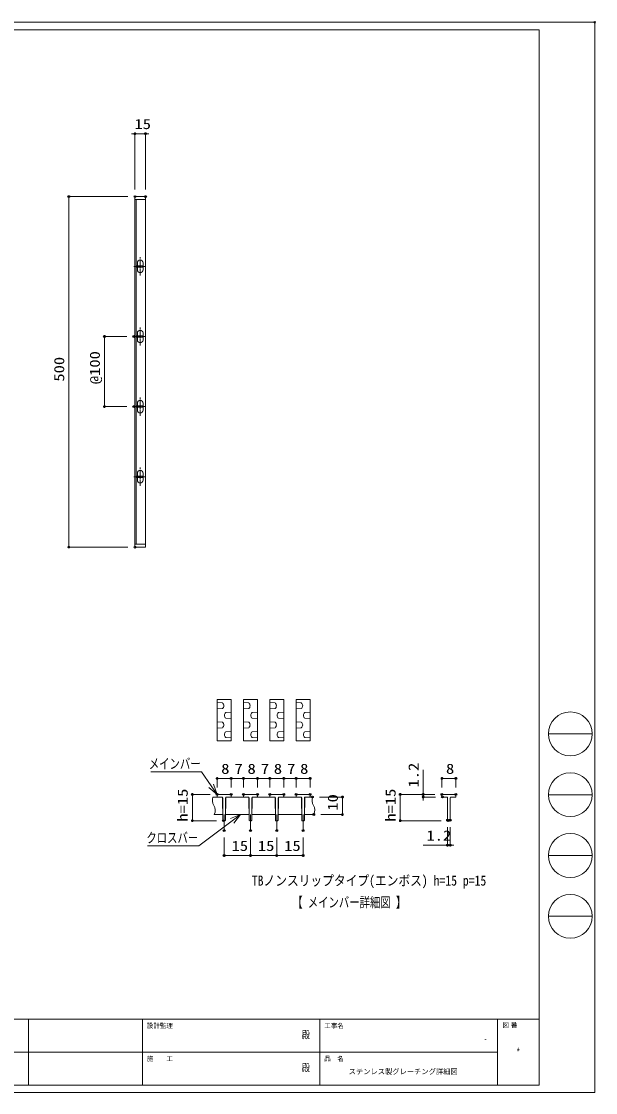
# Model space of a CAD drawing. Units: millimetres on the paper, with parts at other scales. Extents: x -216 to 216, y -153 to 153.
# Drawn here: x 51.9 to 215.6, y -152.6 to 152.9 of the extents above; entities that cross this region are included whole.
import ezdxf
from ezdxf.enums import TextEntityAlignment as Align

# ---------------------------------------------------------------- set-up
doc = ezdxf.new("R2010")
doc.units = ezdxf.units.MM
doc.header["$PDMODE"] = 32
doc.header["$PDSIZE"] = 0.5
doc.linetypes.add('CHAIN2', pattern=[12, 9, -1, 1, -1])
for name, color, linetype, lineweight in [('0-0_A1FRAME', 1, 'Continuous', 9), ('0-2_蓋', 3, 'Continuous', 9), ('0-3_寸法', 4, 'Continuous', 9), ('0-4_0', 7, 'Continuous', 9), ('0-6_中心線', 4, 'CHAIN2', 9)]:
    doc.layers.add(name, color=color, linetype=linetype, lineweight=lineweight)
doc.layers.add('0-1_文字', color=7, linetype='Continuous')
doc.layers.add('0-5_Defpoints', color=7, linetype='Continuous')
doc.styles.add('HGMaruGothicMPRO', font='')
doc.styles.add('ＭＳ ゴシック', font='')
doc.styles.get('HGMaruGothicMPRO').set_extended_font_data('HGMaruGothicMPRO')
doc.styles.get('ＭＳ ゴシック').set_extended_font_data('MS Gothic')

# ---------------------------------------------------------------- blocks, each defined once
blk = doc.blocks.new('_Dot')
at = {"layer": '0-4_0'}
for p, q in [((-0.5, 0), (-1, 0)), ((0.489, 0.1), (-0.489, 0.1)), ((0.399, 0.3), (-0.399, 0.3)), ((0.458, -0.199), (-0.458, -0.199)), ((0.3, -0.399), (-0.3, -0.399))]:
    blk.add_line(p, q, dxfattribs=at)
for points in [[(0.5, 0), (0.496, 0.063), (0.484, 0.124), (0.465, 0.184), (0.438, 0.241), (0.405, 0.294), (0.364, 0.342), (0.319, 0.385), (0.268, 0.422), (0.213, 0.452), (0.155, 0.476), (0.094, 0.491), (0.031, 0.499), (-0.031, 0.499), (-0.094, 0.491), (-0.155, 0.476), (-0.213, 0.452), (-0.268, 0.422), (-0.319, 0.385), (-0.364, 0.342), (-0.405, 0.294), (-0.438, 0.241), (-0.465, 0.184), (-0.484, 0.124), (-0.496, 0.063), (-0.5, 0), (0, 0)], [(-0.5, 0), (-0.496, -0.063), (-0.484, -0.124), (-0.465, -0.184), (-0.438, -0.241), (-0.405, -0.294), (-0.364, -0.342), (-0.319, -0.385), (-0.268, -0.422), (-0.213, -0.452), (-0.155, -0.476), (-0.094, -0.491), (-0.031, -0.499), (0.031, -0.499), (0.094, -0.491), (0.155, -0.476), (0.213, -0.452), (0.268, -0.422), (0.319, -0.385), (0.364, -0.342), (0.405, -0.294), (0.438, -0.241), (0.465, -0.184), (0.484, -0.124), (0.496, -0.063), (0.5, 0), (0, 0)]]:
    blk.add_lwpolyline(points, close=True, dxfattribs=at)
blk = doc.blocks.new('U29')
at = {"layer": '0-2_蓋'}
for p, q in [((0, 500), (0, 0)), ((0, 496), (15, 496)), ((1.5, 496), (1.5, 4)), ((1.5, 399.4), (11.5, 399.4)), ((3.5, 401.4), (3.5, 405.4)), ((3.5, 395.4), (3.5, 399.4)), ((11.5, 401.4), (11.5, 405.4)), ((11.5, 399.4), (11.5, 401.4)), ((11.5, 395.4), (11.5, 399.4)), ((1.5, 299.4), (11.5, 299.4)), ((3.5, 301.4), (3.5, 305.4)), ((3.5, 295.4), (3.5, 299.4)), ((11.5, 301.4), (11.5, 305.4)), ((11.5, 299.4), (11.5, 301.4)), ((11.5, 295.4), (11.5, 299.4)), ((1.5, 199.4), (11.5, 199.4)), ((3.5, 201.4), (3.5, 205.4)), ((3.5, 195.4), (3.5, 199.4)), ((11.5, 201.4), (11.5, 205.4)), ((11.5, 199.4), (11.5, 201.4)), ((11.5, 195.4), (11.5, 199.4)), ((1.5, 99.4), (11.5, 99.4)), ((3.5, 101.4), (3.5, 105.4)), ((3.5, 95.4), (3.5, 99.4)), ((11.5, 101.4), (11.5, 105.4)), ((11.5, 99.4), (11.5, 101.4)), ((11.5, 95.4), (11.5, 99.4)), ((0, 4), (15, 4)), ((0, 0), (15, 0))]:
    blk.add_line(p, q, dxfattribs=at)
for points in [[(0, 500), (15, 500), (15, 0)], [(1.5, 399.4), (1.5, 401.4), (11.5, 401.4)], [(1.5, 299.4), (1.5, 301.4), (11.5, 301.4)], [(1.5, 199.4), (1.5, 201.4), (11.5, 201.4)], [(1.5, 99.4), (1.5, 101.4), (11.5, 101.4)]]:
    blk.add_lwpolyline(points, dxfattribs=at)
for centre, start, end in [((7.5, 405.4), 0, 180), ((7.5, 395.4), 180, 0), ((7.5, 305.4), 0, 180), ((7.5, 295.4), 180, 0), ((7.5, 205.4), 0, 180), ((7.5, 195.4), 180, 0), ((7.5, 105.4), 0, 180), ((7.5, 95.4), 180, 0)]:
    blk.add_arc(centre, 4, start, end, dxfattribs=at)
at = {"layer": '0-6_中心線'}
for p, q in [((7.5, 387.434), (7.5, 413.366)), ((-1.613, 400.4), (14.628, 400.4)), ((7.5, 287.434), (7.5, 313.366)), ((-1.613, 300.4), (14.628, 300.4)), ((-1.613, 200.4), (14.628, 200.4)), ((7.5, 187.434), (7.5, 213.366)), ((7.5, 87.434), (7.5, 113.366)), ((-1.613, 100.4), (14.628, 100.4))]:
    blk.add_line(p, q, dxfattribs=at)
blk = doc.blocks.new('MLeader1')
at = {"layer": '0-3_寸法'}
for p, q in [((102.824, -61.144), (88.745, -61.144)), ((107.683, -67.588), (105.965, -65.128))]:
    blk.add_line(p, q, dxfattribs=at)
for points in [[(105.965, -65.128), (103.184, -61.144), (102.824, -61.144)], [(106.625, -64.668), (107.683, -67.588), (105.306, -65.589)]]:
    blk.add_lwpolyline(points, dxfattribs=at)
at = {"layer": '0-3_寸法', "style": 'ＭＳ ゴシック', "width": 0.75}
blk.add_text('メインバー', height=2.889, dxfattribs=at).set_placement((88.203, -61.148), align=Align.BOTTOM_LEFT)
blk = doc.blocks.new('MLeader2')
at = {"layer": '0-3_寸法'}
for p, q in [((114.357, -73.338), (111.958, -75.14)), ((102.12, -82.258), (87.873, -82.258))]:
    blk.add_line(p, q, dxfattribs=at)
for points in [[(111.958, -75.14), (102.48, -82.258), (102.12, -82.258)], [(111.476, -74.497), (114.357, -73.338), (112.441, -75.783)]]:
    blk.add_lwpolyline(points, dxfattribs=at)
at = {"layer": '0-3_寸法', "style": 'ＭＳ ゴシック', "width": 0.75}
blk.add_text('クロスバー', height=2.889, dxfattribs=at).set_placement((87.506, -82.262), align=Align.BOTTOM_LEFT)

msp = doc.modelspace()

# ---------------------------------------------------------------- linework, layer by layer
at = {"layer": '0-0_A1FRAME'}
for p, q in [((202.129, -50.328), (214.656, -50.328)), ((202.129, -67.674), (214.656, -67.674)), ((202.129, -85.019), (214.656, -85.019)), ((202.129, -102.365), (214.656, -102.365)), ((53.893, -131.7), (53.893, -150.491)), ((86.416, -131.7), (86.416, -150.491)), ((137.008, -131.7), (137.008, -150.491)), ((187.6, -131.7), (187.6, -150.491)), ((199.525, -131.7), (199.525, -150.491)), ((187.6, -141.095), (-43.677, -141.095))]:
    msp.add_line(p, q, dxfattribs=at)
msp.add_lwpolyline([(-215.33, 152.646), (-215.33, -152.646), (215.33, -152.646), (215.33, 152.646)], close=True, dxfattribs=at)
for points in [[(199.525, -150.491), (199.525, 150.491), (-209.583, 150.491)], [(-209.583, -150.491), (-209.583, -131.7), (199.525, -131.7)], [(199.525, -150.491), (-209.583, -150.491), (199.525, -150.491)]]:
    msp.add_lwpolyline(points, dxfattribs=at)
for centre in [(208.393, -50.328), (208.393, -67.674), (208.393, -85.019), (208.393, -102.365)]:
    msp.add_circle(centre, 6.264, dxfattribs=at)
msp.add_point((215.33, 152.646), dxfattribs=at)
at = {"layer": '0-2_蓋'}
for p, q in [((107.683, -40.494), (107.683, -52.349)), ((107.683, -40.494), (111.683, -40.494)), ((109.183, -41.457), (107.683, -41.371)), ((111.683, -40.494), (111.683, -52.349)), ((115.183, -40.494), (115.183, -52.349)), ((115.183, -40.494), (119.183, -40.494)), ((116.683, -41.457), (115.183, -41.371)), ((119.183, -40.494), (119.183, -52.349)), ((122.683, -40.494), (122.683, -52.349)), ((122.683, -40.494), (126.683, -40.494)), ((124.183, -41.457), (122.683, -41.371)), ((126.683, -40.494), (126.683, -52.349)), ((130.183, -40.494), (130.183, -52.349)), ((130.183, -40.494), (134.183, -40.494)), ((131.683, -41.457), (130.183, -41.371)), ((134.183, -40.494), (134.183, -52.349)), ((109.183, -43.136), (107.683, -43.221)), ((110.183, -44.207), (111.683, -44.121)), ((116.683, -43.136), (115.183, -43.221)), ((117.683, -44.207), (119.183, -44.121)), ((124.183, -43.136), (122.683, -43.221)), ((125.183, -44.207), (126.683, -44.121)), ((131.683, -43.136), (130.183, -43.221)), ((132.683, -44.207), (134.183, -44.121)), ((109.183, -46.957), (107.683, -46.871)), ((109.183, -48.636), (107.683, -48.721)), ((110.183, -45.886), (111.683, -45.971)), ((116.683, -46.957), (115.183, -46.871)), ((116.683, -48.636), (115.183, -48.721)), ((117.683, -45.886), (119.183, -45.971)), ((124.183, -46.957), (122.683, -46.871)), ((124.183, -48.636), (122.683, -48.721)), ((125.183, -45.886), (126.683, -45.971)), ((131.683, -46.957), (130.183, -46.871)), ((131.683, -48.636), (130.183, -48.721)), ((132.683, -45.886), (134.183, -45.971)), ((110.183, -49.707), (111.683, -49.621)), ((110.183, -51.386), (111.683, -51.471)), ((117.683, -49.707), (119.183, -49.621)), ((117.683, -51.386), (119.183, -51.471)), ((125.183, -49.707), (126.683, -49.621)), ((125.183, -51.386), (126.683, -51.471)), ((132.683, -49.707), (134.183, -49.621)), ((132.683, -51.386), (134.183, -51.471)), ((107.683, -52.349), (111.683, -52.349)), ((115.183, -52.349), (119.183, -52.349)), ((122.683, -52.349), (126.683, -52.349)), ((130.183, -52.349), (134.183, -52.349)), ((109.058, -68.338), (106.463, -68.338)), ((107.683, -67.588), (111.683, -67.588)), ((107.683, -68.188), (107.683, -67.588)), ((109.058, -68.338), (107.833, -68.338)), ((109.208, -68.488), (109.208, -71.363)), ((109.308, -74.938), (109.308, -68.588)), ((110.058, -74.938), (110.058, -68.588)), ((110.158, -68.488), (110.158, -71.363)), ((110.308, -68.338), (111.533, -68.338)), ((110.308, -68.338), (116.558, -68.338)), ((111.683, -68.188), (111.683, -67.588)), ((115.183, -67.588), (119.183, -67.588)), ((115.183, -68.188), (115.183, -67.588)), ((116.558, -68.338), (115.333, -68.338)), ((116.708, -68.488), (116.708, -71.363)), ((116.808, -74.938), (116.808, -68.588)), ((117.558, -74.938), (117.558, -68.588)), ((117.658, -68.488), (117.658, -71.363)), ((117.808, -68.338), (119.033, -68.338)), ((117.808, -68.338), (124.058, -68.338)), ((119.183, -68.188), (119.183, -67.588)), ((122.683, -67.588), (126.683, -67.588)), ((122.683, -68.188), (122.683, -67.588)), ((124.058, -68.338), (122.833, -68.338)), ((124.208, -68.488), (124.208, -71.363)), ((124.308, -74.938), (124.308, -68.588)), ((125.058, -74.938), (125.058, -68.588)), ((125.158, -68.488), (125.158, -71.363)), ((125.308, -68.338), (126.533, -68.338)), ((125.308, -68.338), (131.558, -68.338)), ((126.683, -68.188), (126.683, -67.588)), ((130.183, -67.588), (134.183, -67.588)), ((130.183, -68.188), (130.183, -67.588)), ((131.558, -68.338), (130.333, -68.338)), ((131.708, -68.488), (131.708, -71.363)), ((131.808, -74.938), (131.808, -68.588)), ((132.558, -74.938), (132.558, -68.588)), ((132.658, -68.488), (132.658, -71.363)), ((132.808, -68.338), (134.033, -68.338)), ((132.808, -68.338), (134.856, -68.338)), ((134.183, -68.188), (134.183, -67.588)), ((171.771, -67.588), (175.771, -67.588)), ((171.771, -68.188), (171.771, -67.588)), ((173.146, -68.338), (171.921, -68.338)), ((173.396, -74.938), (173.396, -68.588)), ((174.146, -74.938), (174.146, -68.588)), ((174.396, -68.338), (175.621, -68.338)), ((175.771, -68.188), (175.771, -67.588)), ((109.308, -73.338), (106.84, -73.338)), ((109.908, -75.088), (109.458, -75.088)), ((116.808, -73.338), (110.058, -73.338)), ((117.408, -75.088), (116.958, -75.088)), ((124.308, -73.338), (117.558, -73.338)), ((124.908, -75.088), (124.458, -75.088)), ((131.808, -73.338), (125.058, -73.338)), ((132.408, -75.088), (131.958, -75.088)), ((135.233, -73.338), (132.558, -73.338)), ((173.996, -75.088), (173.546, -75.088))]:
    msp.add_line(p, q, dxfattribs=at)
for centre, radius, start, end in [((108.472, -42.296), 1.1, 310.27175, 49.72825), ((115.972, -42.296), 1.1, 310.27175, 49.72825), ((123.472, -42.296), 1.1, 310.27175, 49.72825), ((130.972, -42.296), 1.1, 310.27175, 49.72825), ((110.894, -45.046), 1.1, 130.27175, 229.72825), ((118.394, -45.046), 1.1, 130.27175, 229.72825), ((125.894, -45.046), 1.1, 130.27175, 229.72825), ((133.394, -45.046), 1.1, 130.27175, 229.72825), ((108.472, -47.796), 1.1, 310.27175, 49.72825), ((115.972, -47.796), 1.1, 310.27175, 49.72825), ((123.472, -47.796), 1.1, 310.27175, 49.72825), ((130.972, -47.796), 1.1, 310.27175, 49.72825), ((110.894, -50.546), 1.1, 130.27175, 229.72825), ((118.394, -50.546), 1.1, 130.27175, 229.72825), ((125.894, -50.546), 1.1, 130.27175, 229.72825), ((133.394, -50.546), 1.1, 130.27175, 229.72825), ((109.18, -69.203), 2.851, 162.34877, 212.31754), ((107.833, -68.188), 0.15, 180, 270), ((109.058, -68.588), 0.25, 0, 90), ((109.058, -68.488), 0.15, 0, 90), ((110.308, -68.588), 0.25, 90, 180), ((110.308, -68.488), 0.15, 90, 180), ((111.533, -68.188), 0.15, 270, 0), ((115.333, -68.188), 0.15, 180, 270), ((116.558, -68.588), 0.25, 0, 90), ((116.558, -68.488), 0.15, 0, 90), ((117.808, -68.588), 0.25, 90, 180), ((117.808, -68.488), 0.15, 90, 180), ((119.033, -68.188), 0.15, 270, 0), ((122.833, -68.188), 0.15, 180, 270), ((124.058, -68.588), 0.25, 0, 90), ((124.058, -68.488), 0.15, 0, 90), ((125.308, -68.588), 0.25, 90, 180), ((125.308, -68.488), 0.15, 90, 180), ((126.533, -68.188), 0.15, 270, 0), ((130.333, -68.188), 0.15, 180, 270), ((131.558, -68.588), 0.25, 0, 90), ((131.558, -68.488), 0.15, 0, 90), ((132.808, -68.588), 0.25, 90, 180), ((132.808, -68.488), 0.15, 90, 180), ((134.033, -68.188), 0.15, 270, 0), ((137.572, -69.203), 2.851, 162.34877, 212.31754), ((171.921, -68.188), 0.15, 180, 270), ((173.146, -68.588), 0.25, 0, 90), ((174.396, -68.588), 0.25, 90, 180), ((175.621, -68.188), 0.15, 270, 0), ((104.613, -72.092), 2.553, 330.76467, 32.31754), ((109.683, -71.363), 0.475, 180, 217.86365), ((109.683, -71.363), 0.475, 322.13635, 0), ((117.183, -71.363), 0.475, 180, 217.86365), ((117.183, -71.363), 0.475, 322.13635, 0), ((124.683, -71.363), 0.475, 180, 217.86365), ((124.683, -71.363), 0.475, 322.13635, 0), ((132.183, -71.363), 0.475, 180, 217.86365), ((132.183, -71.363), 0.475, 322.13635, 0), ((133.006, -72.092), 2.553, 330.76467, 32.31754), ((109.458, -74.938), 0.15, 180, 270), ((109.908, -74.938), 0.15, 270, 0), ((116.958, -74.938), 0.15, 180, 270), ((117.408, -74.938), 0.15, 270, 0), ((124.458, -74.938), 0.15, 180, 270), ((124.908, -74.938), 0.15, 270, 0), ((131.958, -74.938), 0.15, 180, 270), ((132.408, -74.938), 0.15, 270, 0), ((173.546, -74.938), 0.15, 180, 270), ((173.996, -74.938), 0.15, 270, 0)]:
    msp.add_arc(centre, radius, start, end, dxfattribs=at)
at = {"layer": '0-3_寸法'}
for p, q in [((83.75, 120.874), (83.25, 120.874)), ((84.25, 104.941), (84.25, 120.874)), ((84.25, 120.874), (87.25, 120.874)), ((87.25, 104.941), (87.25, 120.874)), ((87.75, 120.874), (88.25, 120.874)), ((82.25, 102.941), (65.391, 102.941)), ((65.391, 3.441), (65.391, 102.441)), ((81.927, 63.021), (75.561, 63.021)), ((75.561, 43.521), (75.561, 62.521)), ((81.927, 43.021), (75.561, 43.021)), ((82.25, 2.941), (65.391, 2.941)), ((166.43, -67.088), (166.43, -60.588)), ((107.683, -65.588), (107.683, -63.041)), ((108.183, -63.041), (111.183, -63.041)), ((111.683, -65.588), (111.683, -63.041)), ((111.683, -65.588), (111.683, -63.041)), ((112.183, -63.041), (114.683, -63.041)), ((115.183, -65.588), (115.183, -63.041)), ((115.183, -65.588), (115.183, -63.041)), ((115.683, -63.041), (118.683, -63.041)), ((119.183, -65.588), (119.183, -63.041)), ((119.183, -65.588), (119.183, -63.041)), ((119.683, -63.041), (122.183, -63.041)), ((122.683, -65.588), (122.683, -63.041)), ((122.683, -65.588), (122.683, -63.041)), ((123.183, -63.041), (126.183, -63.041)), ((126.683, -65.588), (126.683, -63.041)), ((126.683, -65.588), (126.683, -63.041)), ((127.183, -63.041), (129.683, -63.041)), ((130.183, -65.588), (130.183, -63.041)), ((130.183, -65.588), (130.183, -63.041)), ((130.683, -63.041), (133.683, -63.041)), ((134.183, -65.588), (134.183, -63.041)), ((171.771, -65.588), (171.771, -63.041)), ((172.271, -63.041), (175.271, -63.041)), ((175.771, -65.588), (175.771, -63.041)), ((105.683, -67.588), (100.61, -67.588)), ((100.61, -74.588), (100.61, -68.088)), ((136.856, -68.338), (143.405, -68.338)), ((143.405, -72.838), (143.405, -68.838)), ((169.771, -67.588), (159.881, -67.588)), ((159.881, -74.588), (159.881, -68.088)), ((169.771, -67.588), (166.43, -67.588)), ((166.43, -68.338), (166.43, -67.588)), ((169.921, -68.338), (166.43, -68.338)), ((166.43, -68.838), (166.43, -69.338)), ((107.458, -75.088), (100.61, -75.088)), ((137.233, -73.338), (143.405, -73.338)), ((171.546, -75.088), (159.881, -75.088)), ((173.396, -76.938), (173.396, -82.072)), ((174.146, -76.938), (174.146, -82.072)), ((109.683, -79.92), (109.683, -85.025)), ((117.183, -79.92), (117.183, -85.025)), ((117.183, -79.92), (117.183, -85.025)), ((124.683, -79.92), (124.683, -85.025)), ((124.683, -79.92), (124.683, -85.025)), ((132.183, -79.92), (132.183, -85.025)), ((172.896, -82.072), (166.396, -82.072)), ((174.146, -82.072), (173.396, -82.072)), ((174.646, -82.072), (175.146, -82.072)), ((116.683, -85.025), (110.183, -85.025)), ((124.183, -85.025), (117.683, -85.025)), ((125.183, -85.025), (131.683, -85.025))]:
    msp.add_line(p, q, dxfattribs=at)
at = {"layer": '0-5_Defpoints'}
for p in [(87.25, 120.874), (65.391, 102.941), (84.25, 102.941), (87.25, 102.941), (75.561, 63.021), (83.927, 63.021), (83.927, 43.021), (84.25, 2.941), (111.683, -63.041), (115.183, -63.041), (119.183, -63.041), (122.683, -63.041), (126.683, -63.041), (130.183, -63.041), (134.183, -63.041), (175.771, -63.041), (100.61, -67.588), (107.683, -67.588), (107.683, -67.588), (111.683, -67.588), (111.683, -67.588), (115.183, -67.588), (119.183, -67.588), (119.183, -67.588), (122.683, -67.588), (122.683, -67.588), (126.683, -67.588), (126.683, -67.588), (130.183, -67.588), (130.183, -67.588), (134.183, -67.588), (134.856, -68.338), (143.405, -68.338), (159.881, -67.588), (166.43, -67.588), (171.771, -67.588), (171.771, -67.588), (171.921, -68.338), (175.771, -67.588), (135.233, -73.338), (109.458, -75.088), (173.396, -74.938), (173.546, -75.088), (174.146, -74.938), (109.683, -77.92), (117.183, -77.92), (124.683, -77.92), (132.183, -77.92), (173.396, -82.072), (109.683, -85.025), (117.183, -85.025), (132.183, -85.025)]:
    msp.add_point(p, dxfattribs=at)
at = {"layer": '0-6_中心線'}
for p, q in [((109.683, -77.92), (109.683, -73.33)), ((117.183, -77.92), (117.183, -73.33)), ((124.683, -77.92), (124.683, -73.33)), ((132.183, -77.92), (132.183, -73.33))]:
    msp.add_line(p, q, dxfattribs=at)

# ---------------------------------------------------------------- block references
at = {"layer": '0-2_蓋', "xscale": 0.2, "yscale": 0.2}
msp.add_blockref('U29', (84.25, 2.941), dxfattribs=at)
at = {"layer": '0-3_寸法', "xscale": 0.5, "yscale": 0.5}
for p in [(84.25, 120.874), (111.683, -63.041), (115.183, -63.041), (119.183, -63.041), (122.683, -63.041), (126.683, -63.041), (130.183, -63.041), (134.183, -63.041), (175.771, -63.041), (173.396, -82.072), (117.183, -85.025), (124.683, -85.025), (132.183, -85.025)]:
    msp.add_blockref('_Dot', p, dxfattribs=at)
for p, rotation in [((87.25, 120.874), 180), ((65.391, 102.941), 90), ((75.561, 63.021), 90), ((75.561, 43.021), 270), ((65.391, 2.941), 270), ((107.683, -63.041), 180), ((111.683, -63.041), 180), ((115.183, -63.041), 180), ((119.183, -63.041), 180), ((122.683, -63.041), 180), ((126.683, -63.041), 180), ((130.183, -63.041), 180), ((171.771, -63.041), 180), ((166.43, -67.588), 270), ((100.61, -67.588), 90), ((143.405, -68.338), 90), ((159.881, -67.588), 90), ((166.43, -68.338), 90), ((143.405, -73.338), 270), ((100.61, -75.088), 270), ((159.881, -75.088), 270), ((174.146, -82.072), 180), ((109.683, -85.025), 180), ((117.183, -85.025), 180), ((124.683, -85.025), 180)]:
    msp.add_blockref('_Dot', p, dxfattribs=dict(at, rotation=rotation))
at = {"layer": '0-3_寸法'}
for name in ['MLeader1', 'MLeader2']:
    msp.add_blockref(name, (0, 0), dxfattribs=at)

# ---------------------------------------------------------------- texts
at = {"layer": '0-0_A1FRAME', "style": 'HGMaruGothicMPRO'}
for s, p in [('設計監理', (87.64, -134.638)), ('工事名', (138.232, -134.638)), ('図 番', (189.045, -134.468)), ('施\u3000\u3000工', (87.64, -144.033)), ('品\u3000名', (138.232, -144.033))]:
    msp.add_text(s, height=1.327, dxfattribs=at).set_placement(p, align=Align.BOTTOM_LEFT)
at = {"layer": '0-0_A1FRAME', "style": 'HGMaruGothicMPRO', "width": 0.8}
for p in [(131.788, -137.843), (131.788, -147.239)]:
    msp.add_text('殿', height=2.119, dxfattribs=at).set_placement(p, align=Align.BOTTOM_LEFT)
at = {"layer": '0-0_A1FRAME', "color": 6, "style": 'HGMaruGothicMPRO'}
for s, p in [('-', (183.847, -138.447)), ('ステンレス製グレーチング詳細図', (145.185, -147.843))]:
    msp.add_text(s, height=1.481, dxfattribs=at).set_placement(p, align=Align.BOTTOM_LEFT)
at = {"layer": '0-0_A1FRAME', "color": 6, "style": 'HGMaruGothicMPRO', "width": 0.75}
msp.add_text('*', height=1.975, dxfattribs=at).set_placement((193.118, -142.442), align=Align.BOTTOM_LEFT)
at = {"layer": '0-1_文字', "style": 'ＭＳ ゴシック'}
for s, width, p in [('TBノンスリップタイプ(エンボス) h=15 p=15', 0.85, (117.559, -94.478)), ('【 メインバー詳細図 】', 0.75, (129.115, -100.685))]:
    msp.add_text(s, height=2.886, dxfattribs=dict(at, width=width)).set_placement(p, align=Align.BOTTOM_LEFT)
at = {"layer": '0-3_寸法', "style": 'ＭＳ ゴシック', "width": 1.2}
for s, p in [('15', (84.105, 121.318)), ('8', (108.843, -62.596)), ('7', (112.633, -62.596)), ('8', (116.343, -62.596)), ('7', (120.133, -62.596)), ('8', (123.843, -62.596)), ('7', (127.633, -62.596)), ('8', (131.343, -62.596)), ('8', (172.931, -62.596)), ('1.2', (167.359, -81.628)), ('15', (111.789, -84.58)), ('15', (119.289, -84.58)), ('15', (126.789, -84.58))]:
    msp.add_text(s, height=2.889, dxfattribs=at).set_placement(p, align=Align.BOTTOM_LEFT)
for s, p in [('@100', (75.116, 49.421)), ('500', (64.947, 50.141)), ('1.2', (165.985, -65.625)), ('h=15', (100.165, -75.383)), ('h=15', (159.436, -75.383)), ('10', (142.96, -72.238))]:
    msp.add_text(s, height=2.889, rotation=90, dxfattribs=at).set_placement(p, align=Align.BOTTOM_LEFT)

doc.saveas('drawing.dxf')
